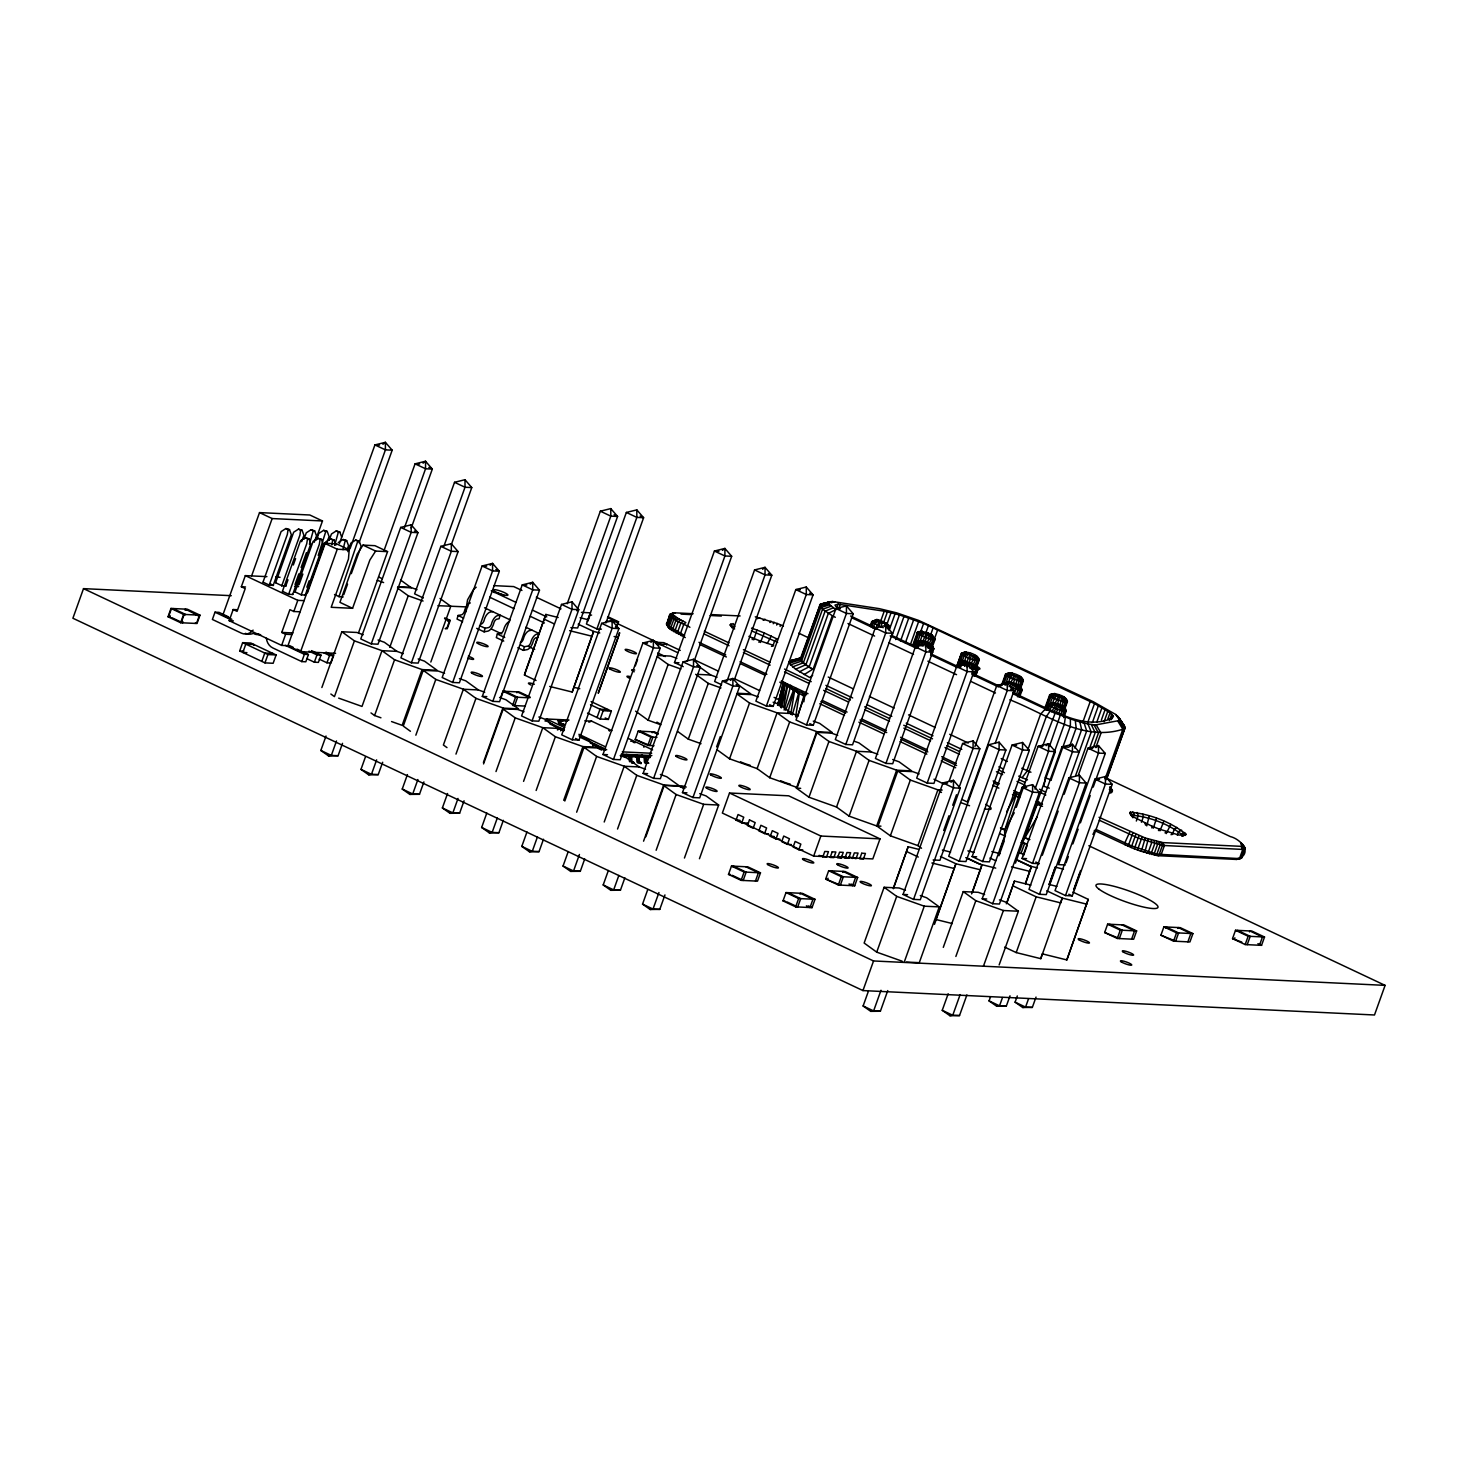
<?xml version="1.0" encoding="UTF-8"?>
<svg xmlns="http://www.w3.org/2000/svg" width="1458" height="1458" viewBox="0 0 1458 1458"><rect width="100%" height="100%" fill="white"/><g stroke="black" fill="none" stroke-linecap="round" stroke-linejoin="round"><path stroke-width="1.5" d="M1012.654 693.607L1050.088 711.121L1070.409 718.94L1070.372 726.084L1051.127 779.848M1079.449 775.255L1079.394 782.764L1039.463 894.301L1028.984 889.362L1068.914 777.825L1079.449 775.255L1086.174 783.092L1046.243 894.611L1039.463 894.301M1105.474 776.531L1105.419 784.039L1065.488 895.558L1055.027 890.619L1094.958 779.101L1105.474 776.531L1112.217 784.349L1072.268 895.886L1065.488 895.558M1109.921 793.298L1112.418 790.491L1109.848 786.937M1106.513 779.629L1125.011 727.943L1115.862 714.566L1093.281 701.717L918.74 620.452L896.688 612.852L879.338 608.66L832.39 601.498L820.271 604.286L800.351 658.834L801.481 661.349L809.099 667.108L813.035 669.422L832.299 615.677L822.512 609.28L819.596 605.07L830.495 601.589M1119.07 717.682L1125.011 727.943L1106.513 778.517M1099.04 817.282L1145.259 838.004L1141.778 849.795L1140.557 851.107L1131.189 847.535L1094.338 830.404M546.203 721.254L546.385 718.976L568.985 720.052M752.255 639.625L752.401 637.893L748.92 636.362M928.017 635.251L928.199 632.936C894.1 625.737 953.915 651.416 928.199 632.936M1151.838 827.944L1151.966 826.212L1134.196 817.3L1129.731 813.181L1130.333 812.161C1149.997 814.02 1170.756 821.838 1186.119 834.304L1182.146 836.181L1186.119 834.304M237.381 609.736L233.171 609.535L229.179 620.689L281.649 645.402L287.937 645.712L324.624 543.287L336.579 543.852L349.209 549.812L348.462 559.034L331.185 607.293L352.581 608.314L369.858 560.054L375.635 551.069L387.573 551.634L358.595 632.608M1065.361 717.172L1064.376 723.988L1045.131 777.752L1051.309 779.957M780.139 626.43L780.376 624.753L777.26 623.495L755.28 616.807M1131.189 847.535L1135.873 834.432M263.005 582.143L281.102 531.605L285.896 528.525L288.083 529.546L287.317 534.539L269.11 585.387M275.598 582.744L293.678 532.206L298.471 529.126L300.658 530.147L299.911 535.141L281.704 585.988M282.323 591.602L300.53 540.754L305.323 537.674L307.51 538.713L306.745 543.688L288.666 594.226L292.876 594.518M304.011 539.114L306.271 532.808L311.064 529.728L313.233 530.748L309.442 544.217M294.917 592.203L313.124 541.355L317.917 538.275L320.086 539.314L319.338 544.29L301.241 594.828L305.469 595.119M316.586 539.715L318.846 533.409L323.64 530.329L325.827 531.35L318.245 555.407M331.914 544.891L332.679 539.916L330.492 538.877L325.699 541.957L307.492 592.805M329.162 540.317L331.44 534.011L336.233 530.931L338.402 531.951L334.611 545.42M338.274 542.558L343.067 539.478L345.254 540.517L342.994 549.702M347.824 551.634L350.868 543.16L355.661 540.08L357.83 541.1L338.985 596.632L343.213 596.905M803.814 701.863L804.852 695.174M795.631 716.917L799.494 692.313M790.746 714.22L794.81 689.598M465.485 612.324L467.562 599.803L473.431 589.542L476.183 587.228M1045.386 777.879L1043.892 786.263L1049.286 788.158M783.602 707.112L787.83 684.768M780.631 707.276L785.188 685.005M1142.143 836.874L1137.459 849.996M751.508 628.143L756.939 630.038L753.75 639.88M921.875 631.223L927.343 634.412L925.083 641.921M925.356 647.006L926.103 643.707C920.107 638.914 909.883 641.611 923.023 646.094L924.718 643.142M975.985 668.876L979.193 660.164C979.175 653.075 957.469 649.557 971.447 655.207L969.187 662.716M970.226 664.484L969.461 667.8C1002.904 675.619 943.508 649.758 964.941 665.905L967.529 663.354L975.274 665.468M1020.108 689.67L1023.297 680.941C1023.297 673.851 1001.591 670.352 1015.57 676.002L1013.31 683.51M1019.142 685.916L1021.876 690.563L1013.565 688.595L1014.331 685.278C1000.352 679.647 1022.058 683.146 1022.058 690.235L1019.616 696.851M1064.212 710.465L1067.42 701.735C1067.402 694.646 1045.696 691.147 1059.674 696.778L1057.415 704.287M1063.739 717.646L1066.181 711.03C1066.181 703.922 1044.475 700.423 1058.453 706.073L1056.193 713.582M1156.522 818.357L1153.314 828.18M778.262 704.123L783.62 681.98M883.293 627.687L880.996 626.885L881.999 622.912C862.899 613.599 899.458 625.774 887.193 628.744M777.551 705.344L783.037 683.911M778.335 704.469L783.821 683M778.244 704.433L783.766 683.073M779.319 706.018L784.896 684.713M781.288 707.895L787.539 684.549M777.752 705.107L783.639 683.219M784.131 710.064L790.509 686.809M470.314 602.919A7.345 3.554 -64.8 0 0 469.075 603.539L468.437 604.049A7.345 3.554 -64.8 0 0 466.086 607.038L465.594 607.95A7.345 3.554 -64.8 0 0 464.555 610.829A3.681 1.786 -64.8 0 1 461.384 614.839L458.049 615.495L457.047 619.085L462.605 621.709M484.111 631.843L485.113 628.234L488.448 627.596A3.681 1.786 -64.8 0 0 491.619 623.587A7.345 3.554 -64.8 0 1 492.658 620.707L493.15 619.796A7.345 3.554 -64.8 0 1 495.501 616.807L496.139 616.297A7.345 3.554 -64.8 0 1 497.962 615.549L500.112 615.13L499.11 618.739L496.959 619.158A3.681 1.786 -64.8 0 0 493.788 623.167A7.345 3.554 -64.8 0 1 492.749 626.047L492.257 626.958A7.345 3.554 -64.8 0 1 489.906 629.947L489.268 630.457A7.345 3.554 -64.8 0 1 487.446 631.205L484.111 631.843L476.675 628.343M509.589 621.418A7.345 3.554 -64.8 0 0 508.35 622.056L507.712 622.566A7.345 3.554 -64.8 0 0 505.361 625.555L504.869 626.466A7.345 3.554 -64.8 0 0 503.83 629.346A3.681 1.786 -64.8 0 1 500.659 633.355L497.324 633.993L496.321 637.602L503.739 641.101M517.809 647.735L523.386 650.359L524.388 646.751L527.723 646.113A3.681 1.786 -64.8 0 0 530.894 642.085A7.345 3.554 -64.8 0 1 531.933 639.224L532.425 638.294A7.345 3.554 -64.8 0 1 534.776 635.305L535.414 634.813A7.345 3.554 -64.8 0 1 537.237 634.066L539.387 633.647L525.864 627.268M787.812 712.47L794.355 689.324M792.223 715.076L798.966 692.04M536.034 680.485L524.461 675.018L525.901 670.206L545.875 614.438L558.177 617.481M524.461 675.018L545.875 614.438M549.666 686.445L572.21 692.04L593.606 631.442L599.767 632.972M572.21 692.04L593.606 631.442L578.188 624.17M618.21 637.529L619.65 632.699L598.236 693.297L618.21 637.529L614.11 636.526M778.809 704.269L785.279 682.636M893.389 888.742L908.152 846.734L918.394 849.285M934.487 924.336L955.901 863.756L940.465 856.466M972.358 892.551L981.927 865.013L966.49 857.741M1007.095 902.429L1014.458 881.069L1030.861 885.134M1025.521 883.803L1031.407 866.581L1015.971 859.309M1063.465 869.168L1055.264 867.145L1049.377 884.368M1004.635 947.117L1016.208 952.584L1040.793 958.671L1042.233 953.842L1066.837 959.929L1088.233 899.349L1072.815 892.059M1066.837 959.929L1088.233 899.349M797.945 715.732L804.269 694.883M1060.239 715.258L1049.395 746.532M1000.662 828.071L1004.817 829.912L1016.335 794.829M1139.008 835.689L1134.306 848.793M231.275 595.684L83.507 588.631L72.9 618.247L862.954 990.583L1374.493 1014.987L1385.1 985.371L1088.834 845.749M168.016 616.77L170.987 608.442L187.371 609.225L200.001 615.167L197.012 623.495L180.646 622.73L168.016 616.77L170.057 616.862M171.169 609.389L168.855 615.859L170.386 615.932M180.646 622.73L183.635 614.401L200.001 615.167M194.971 623.404L196.848 622.548L199.163 616.078L193.75 613.526M228.542 616.862L219.028 612.378L215 612.196L212.394 619.468L241.408 633.155A12.265 10.534 -87.3 0 0 253.091 630.129M315.639 540.08L322.473 520.962L309.843 515.002L259.524 512.596L222.837 615.039L231.858 619.286M233.171 609.535L237.071 611.358L245.217 588.595L241.335 586.772L245.327 575.618L266.923 576.639M251.614 575.91L272.154 518.556L322.473 520.962M239.677 650.979L242.648 642.65L250.831 643.033L276.127 654.952L273.138 663.281L264.955 662.88L239.677 650.979L243.759 651.161M273.138 585.569L291.345 534.721L289.486 529.619L285.896 528.525M253.674 645.438L254.002 644.527L245.819 644.126L242.83 652.455L246.931 652.655M285.732 586.171L287.991 579.828M293.313 564.993L295.591 558.633M301.66 541.683L303.92 535.323L302.061 530.22L298.471 529.126M261.802 661.403L264.773 653.075L272.956 653.457M264.955 662.88L267.944 654.551L276.127 654.952M295.045 584.458L298.835 573.869M301.113 567.508L306.417 552.691M292.693 594.427L310.773 543.889L308.914 538.767L305.323 537.674M291.946 634.558L285.64 634.248L281.758 632.426L289.905 609.663L293.805 611.503L300.093 611.795M299.072 584.658L302.863 574.069M314.235 542.285L316.514 535.924L314.655 530.821L311.064 529.728M281.649 645.402L285.64 634.248M293.805 611.503L297.797 600.35L304.084 600.641M306.854 587.191L309.132 580.831M305.269 595.01L323.366 544.49L321.507 539.369L317.917 538.275M326.811 542.886L329.089 536.526L327.23 531.423L323.64 530.329M287.937 645.712L300.567 651.671L337.254 549.229L349.209 549.812M339.404 543.488L374.925 444.927L385.386 442.321L392.184 450.176L359.033 542.759M301.788 661.604L304.394 654.314L308.422 654.514L305.816 661.786L301.788 661.604L272.755 647.917A12.265 10.534 -87.3 0 1 266.377 638.258M347.022 549.903L348.535 545.693L346.658 540.572L343.067 539.478M350.011 548.773L385.422 449.866L385.386 442.321L382.925 444.271M314.363 662.205L316.969 654.915L320.997 655.116L318.391 662.388L314.363 662.205L306.617 658.56M343.76 594.718L347.533 584.184M351.305 573.65L361.11 546.294L359.251 541.173L355.661 540.08M326.957 662.807L329.563 655.517L333.59 655.699L330.966 662.989L326.957 662.807L319.211 659.144M321.872 687.52L341.828 631.751L356.827 632.462L363.188 634.722M384.183 550.122L415.074 463.844L425.536 461.238L432.315 469.093L411.229 528.015M341.828 631.751L354.403 640.864L334.447 696.614L330.857 694.026M342.521 743.325L338.092 755.718L328.433 755.827L320.833 750.469L326.027 736.017M400.713 527.413L360.782 638.95L371.261 643.871L378.023 644.199L417.954 532.662L411.174 524.825L400.713 527.413L411.192 532.352L417.954 532.662L414.455 531.022M404.467 527.687L425.554 468.765L425.536 461.238L423.075 463.188M336.506 740.956L331.331 755.408L328.433 755.827M371.261 643.871L411.192 532.352L411.174 524.825M389.742 647.388L408.222 595.757L397.451 587.957M451.433 544.381L471.772 487.573L464.993 479.718L454.531 482.306L414.601 593.843L423.33 597.962M380.939 717.792L374.578 715.532L394.553 659.763L381.978 650.669L354.403 640.864M382.67 762.242L378.223 774.635L368.582 774.745L360.983 769.387L365.411 756.994M440.845 546.331L400.914 657.85L411.411 662.789L418.173 663.098L458.104 551.58L451.306 543.725L440.845 546.331L451.342 551.27L458.104 551.58M443.925 546.167L465.011 487.245L464.993 479.718M376.638 759.855L371.462 774.326L368.582 774.745M411.411 662.789L451.342 551.27L451.306 543.725M418.173 658.925L424.533 661.185L437.108 670.297L422.109 669.587L402.153 725.337L391.546 721.564M444.581 673.304L438.22 671.044L423.221 670.334L403.265 726.084L410.445 731.296M430.821 662.041L450.777 606.273L440.006 598.473M450.212 620.415L448.153 620.324L447.825 621.254L449.356 621.327L447.041 627.797L445.182 628.653L447.223 628.744L450.212 620.415L444.781 617.864M415.84 735.197L435.796 679.428L423.221 670.334M423.913 781.907L419.485 794.3L409.826 794.391L402.244 789.051L407.42 774.581M417.899 779.52L412.723 793.972L409.826 794.391M452.654 682.453L492.585 570.916L492.567 563.389L482.106 565.977L442.175 677.514L452.654 682.453L459.416 682.763L499.347 571.226L492.567 563.389L490.107 565.321M455.971 754.114L475.946 698.346L463.371 689.233L435.796 679.428M464.063 800.806L459.616 813.199L449.975 813.309L442.375 807.951L447.551 793.498M482.306 696.432L522.237 584.895L532.699 582.307L539.496 590.144L499.565 701.681L492.804 701.371L482.306 696.432L486.826 696.632M458.031 798.437L452.855 812.89L449.975 813.309M492.804 701.371L532.735 589.834L532.699 582.307L530.238 584.239M500.695 697.453L502.937 691.201L519.303 691.985L530.129 697.088M504.65 692.222L504.978 691.292L517.608 697.252L514.638 705.581M483.418 762.461L502.646 708.752L517.645 709.463L524.005 711.723M483.546 763.919L503.502 708.151L518.501 708.861L505.926 699.767L499.565 697.489M527.851 697.744L515.567 697.161L512.596 705.49L524.862 706.073M516.916 692.805L517.244 691.876L529.892 697.835M495.993 771.555L515.221 717.865L502.646 708.752M503.338 820.325L498.909 832.718L489.25 832.828L481.65 827.47L486.826 813.017M561.53 604.414L521.581 715.951L532.079 720.872L538.84 721.2L578.771 609.663L571.992 601.826L561.53 604.414L572.01 609.353L578.771 609.663M567.18 603.776L600.332 511.193L610.774 508.605L617.591 516.442L577.641 627.979L570.862 627.651M497.324 817.956L492.148 832.409L489.25 832.828M532.079 720.872L572.01 609.353L571.992 601.826M576.894 610.829L610.811 516.132L610.774 508.605M545.019 720.999L546.385 718.976L564.683 727.597M523.568 781.36L542.795 727.67L557.776 728.38L564.137 730.64L549.939 724.025M587.319 621.272L589.561 615.021L591.602 615.112M605.945 622.931L643.616 517.718L636.818 509.881L626.357 512.451L586.426 623.988L596.905 628.927L601.425 629.145M587.993 620.835L589.725 615.969M536.143 790.473L555.37 736.764L542.795 727.67L515.221 717.865M596.905 628.927L636.836 517.39L636.818 509.881M543.488 839.243L539.041 851.636L529.4 851.745L521.8 846.387L526.976 831.935M601.662 623.331L561.731 734.85L572.21 739.789L578.972 740.099L618.921 628.58L612.123 620.725L601.662 623.331L612.141 628.27L618.921 628.58L615.422 626.94M537.455 836.856L532.279 851.326L529.4 851.745M572.21 739.789L612.141 628.27L612.123 620.725M615.987 627.523L617.718 622.657L607.494 617.408M616.333 628.015L618.556 621.764L607.731 616.661M563.699 800.278L582.927 746.587L597.926 747.298L585.351 738.185L578.99 735.926M564.811 801.025L584.038 747.334L599.038 748.045L605.398 750.305M597.033 717.555L600.003 709.226L608.186 709.609L607.858 710.538M600.186 719.031L603.175 710.702L611.358 711.103L608.369 719.432L600.186 719.031L587.538 713.071M576.657 812.197L596.614 756.429L584.038 747.334M601.061 747.353L602.847 748.209M584.731 858.908L580.302 871.301L570.643 871.392L563.043 866.052L568.219 851.581M602.974 754.515L642.923 642.978L653.384 640.39L660.164 648.227L620.233 759.764L613.472 759.454L602.974 754.515L607.494 754.715M635.342 665.832L637.565 659.581M579.446 854.461L573.541 870.973L570.643 871.392M613.472 759.454L653.403 647.917L653.384 640.39L650.906 642.322M670.243 615.622L666.926 625.063L668.876 627.961L685.26 637.602M629.656 761.75A2.078 1.786 -87.3 0 1 629.455 761.24L629.309 758.269A2.77 2.387 -87.3 0 0 627.851 755.918L626.667 754.387L629.491 756.009A2.77 2.387 -87.3 0 1 630.949 758.36L631.095 761.313A2.078 1.786 -87.3 0 0 631.278 761.841M666.652 645.074L666.999 644.144L658.469 644.691L656.1 643.561M630.822 761.769L630.093 758.196A3.681 3.153 -87.3 0 0 628.179 755.098L629.801 755.171A3.681 3.153 -87.3 0 1 631.715 758.269L631.952 761.368L633.847 762.498L632.134 762.68M604.213 822.002L624.188 766.234L639.169 766.944L645.529 769.223M654.004 745.694L647.862 745.403L635.214 739.443L638.203 731.114L654.569 731.898L658.178 733.593M639.916 732.135L640.244 731.223L652.892 737.165L649.904 745.494L635.214 739.443M633.829 755.572L635.652 755.444A3.681 3.153 -87.3 0 1 637.565 758.543L637.966 761.878L641.32 762.862L637.966 762.953A2.078 1.786 -87.3 0 1 636.927 761.605L636.781 758.634A2.77 2.387 -87.3 0 0 635.324 756.283L633.829 755.572L636.964 756.356A2.77 2.387 -87.3 0 1 638.422 758.707L638.568 761.677A2.078 1.786 -87.3 0 0 639.606 763.044L641.028 763.7M631.915 763.263L633.847 762.498M635.469 755.663L637.274 755.517A3.681 3.153 -87.3 0 1 639.187 758.616L639.424 761.714L641.32 762.862M660.875 724.772L648.154 720.234L668.129 664.465L657.339 656.665M683.237 666.671L674.489 662.552L714.42 551.033L724.881 548.427L731.679 556.282L694.008 661.495M647.152 763.135L645.438 763.318A2.078 1.786 -87.3 0 1 644.4 761.951L644.254 758.98A2.77 2.387 -87.3 0 0 642.796 756.647L641.611 755.098L643.124 755.809A3.681 3.153 -87.3 0 1 645.037 758.907L645.438 762.242L648.792 763.208M641.301 755.937L644.746 755.882A3.681 3.153 -87.3 0 1 646.659 758.98L646.769 761.677M617.536 829.037L636.763 775.346L624.188 766.234L596.614 756.429M652.2 732.736L652.528 731.807L657.941 734.358M647.862 745.403L650.851 737.074L656.975 737.365M624.881 877.807L620.434 890.2L610.793 890.309L603.193 884.951L608.369 870.499M643.124 773.433L683.055 661.896L693.516 659.308L700.314 667.144L660.365 778.681L653.603 778.372L643.124 773.433L647.625 773.633M687.228 661.185L724.918 555.972L724.881 548.427L722.421 550.377M618.848 875.438L613.672 889.89L610.793 890.309M653.603 778.372L693.534 666.835L693.516 659.308M643.561 841.175L663.536 785.406L678.517 786.117L684.877 788.395M645.839 836.783L664.319 785.151L679.319 785.862L666.743 776.768L660.383 774.49M701.025 743.671L688.304 739.151L708.26 683.383L695.685 674.289M734.139 680.412L771.811 575.199L765.031 567.344L754.57 569.932L714.639 681.469L721.619 684.768M656.136 850.269L676.111 794.519L663.536 785.406M664.957 894.92L659.781 909.373L650.14 909.482L642.541 904.124L647.716 889.672M682.472 792.605L722.403 681.068L732.864 678.48L739.662 686.317L699.712 797.854L692.951 797.526L682.472 792.605L686.973 792.806M727.378 680.084L765.049 574.871L765.031 567.344L762.57 569.276M658.943 892.533L653.02 909.063L650.14 909.482M692.951 797.526L732.9 686.007L732.864 678.48L730.403 680.412M716.607 746.897L720.307 736.563M760.383 642.504L764.284 632.954L777.296 639.096L774.763 640.7L772.795 646.204M684.44 858.033L703.667 804.324L718.666 805.035L699.439 858.726M767.309 643.47L771.227 636.053M813.272 721.109L819.633 723.368L832.208 732.481L817.227 731.77L797.253 787.539L769.696 777.715L757.121 768.621L729.547 758.816L749.521 703.048L736.946 693.935L751.927 694.646L758.288 696.924M729.529 793.006L722.348 813.054L813.673 856.101L872.813 858.926L880.012 838.86L788.669 795.813L729.529 793.006L820.854 836.035L880.012 838.86M766.361 706.073L806.31 594.536L806.274 587.009L795.813 589.597L755.882 701.134L766.361 706.073L773.141 706.383L813.072 594.846L806.274 587.009M736.035 820.143L738.058 814.53L743.762 817.227L741.758 822.841L736.035 820.143L739.99 820.344M757.121 768.621L777.078 712.853L792.077 713.563L798.437 715.823M800.515 659.945L820.271 604.286L829.237 601.972M801.481 661.349L820.726 607.603L829.62 604.76L836.035 609.608L828.344 613.362L809.099 667.108M803.267 663.044L822.512 609.28L831.133 606.182M728.49 874.399L731.479 866.07L747.845 866.854L760.475 872.813L757.504 881.142L741.138 880.359L728.49 874.399L730.531 874.508M733.192 867.091L733.52 866.18L746.168 872.139L743.179 880.468L732.335 875.347M805.818 664.976L825.064 611.212L833.265 607.804M769.696 777.715L789.653 721.947L777.078 712.853L749.521 703.048M836.564 608.387L838.077 604.159L884.222 611.212L899.44 614.893L923.607 623.459L1094.502 703.576L1110.067 712.78L1113.438 716.552L1111.707 718.411C1089.746 727.761 1067.839 717.464 1047.828 708.952L1012.891 692.495M741.138 880.359L744.109 872.03L760.475 872.813M838.678 608.551L840.191 604.323M764.575 833.593L766.598 827.98L760.894 825.283L758.871 830.914L764.575 833.593L768.53 833.794M806.511 724.972L846.442 613.454L846.424 605.908L835.963 608.515L796.032 720.033L806.511 724.972L813.272 725.3L853.203 613.763L846.424 605.908M770.298 836.291L772.303 830.677L778.007 833.356L776.002 838.988L770.298 836.291L774.234 836.473M755.463 881.051L758.433 872.722L745.803 866.763M880.96 826.157L876.677 825.957L849.121 816.152L836.546 807.039L808.971 797.234L796.396 788.14L816.371 732.372L831.352 733.082L837.712 735.342M787.411 844.364L789.434 838.751L783.73 836.054L781.707 841.667L787.411 844.364L791.366 844.546M870.134 625.974L871.811 621.509L876.531 619.705M808.971 797.234L828.946 741.466L816.371 732.372M870.554 626.539L872.048 622.384L876.659 620.233M871.556 627.286L873.05 623.131L877.26 620.689M873.069 628.161L874.545 624.024L878.153 621.199M875.237 628.034L835.306 739.552L845.786 744.491L852.547 744.801L892.478 633.282L885.699 625.427L875.237 628.034L885.717 632.972L892.478 633.282M874.982 629.127L879.302 621.782M798.838 849.741L800.843 844.127L795.139 841.43L793.134 847.043L798.838 849.741L802.775 849.923M880.45 621.782L884.222 611.212M783.019 900.898L786.008 892.569L802.374 893.353L815.022 899.313L812.033 907.641L795.667 906.858L783.019 900.898L785.06 901.008M883.676 622.366L887.448 611.795M886.555 625.3L891.111 612.615M845.786 744.491L885.717 632.972L885.699 625.427M889.052 630.567L895.121 613.654M891.877 636.034L899.44 614.893M795.667 906.858L798.638 898.529L815.022 899.313M800.005 894.191L800.333 893.262L812.963 899.221L809.992 907.55L806.383 905.837M813.673 856.101L820.854 836.035M895.704 639.57L904.033 616.315M836.546 807.039L856.502 751.289L871.501 752L877.862 754.26M822.768 857.085L824.772 851.472L828.472 851.654L826.467 857.268L819.104 855.372M900.479 641.174L908.808 617.9M905.363 642.905L913.71 619.65M825.684 879.046L828.673 870.718L845.039 871.501L857.668 877.461L854.698 885.79L838.332 885.006L825.684 879.046L840.373 885.097L843.362 876.768L830.714 870.809M849.121 816.152L869.077 760.383L856.502 751.289L828.946 741.466M910.339 644.764L918.668 621.509M827.725 879.138L828.053 878.208M912.708 645.274L917.392 632.353L922.349 631.168M913.127 645.821L918.176 632.28L919.506 632.444M914.111 646.568L918.631 633.975L922.604 632.189M914.476 646.167L916.171 641.629C922.513 639.005 931.042 642.231 933.831 648.646L892.697 763.719L885.935 763.409L875.438 758.47L915.387 646.933L925.848 644.345L932.628 652.2L925.866 651.872L915.387 646.933M914.895 646.714L916.389 642.522L920.782 641.028M920.581 631.915L923.607 623.459M917.137 643.251L920.144 634.868L923.515 632.717M915.879 647.461L917.392 643.27L921.383 641.465M841.248 857.978L843.253 852.365L839.571 852.183L837.548 857.796L841.248 857.978L837.603 856.247M917.392 648.336L918.904 644.144L922.276 641.994M919.798 642.121L922.057 635.834L924.645 633.282M844.947 858.142L846.952 852.529L850.652 852.711L848.647 858.325L841.284 856.429M922.003 643.106L926.814 632.389M925.466 633.957L928.491 625.5M842.651 872.321L842.997 871.392L855.627 877.351L852.657 885.68L849.03 883.985M838.332 885.006L841.302 876.677L857.668 877.461M927.379 642.741L928.874 638.531L928.71 634.904L927.343 634.412M930.951 633.902L933.229 627.56M885.935 763.409L925.866 651.872L925.848 644.345M852.329 858.507L854.352 852.894L858.051 853.058L856.028 858.671L848.684 856.775M929.493 643.379L930.988 639.169L929.967 635.269L928.71 634.904M930.514 645.894L932.774 639.588L929.967 635.269M931.844 646.076L937.749 629.656M932.063 647.753L935.07 639.369L932.136 635.068M930.605 655.353L932.865 649.065L930.569 644.91L926.103 643.707M931.17 654.387L933.412 648.099L930.915 644.345M876.677 825.957L896.652 770.189L911.633 770.899L899.057 761.805L892.697 759.545M919.105 773.925L912.744 771.646L897.764 770.936L877.789 826.704L890.364 835.817L917.939 845.622L921.529 848.228M890.364 835.817L910.339 780.048L897.764 770.936M956.812 666.051L961.515 653.148L965.998 651.999M956.995 665.723L961.515 653.148L966.454 651.963M957.232 666.616L961.733 654.022L966.125 652.528M957.797 665.65L961.551 655.171M958.234 667.363L962.736 654.77L966.727 652.984M958.58 666.944L960.275 662.424L965.232 661.239M959 667.509L961.059 662.351L966.016 661.349M961.988 661.95L964.248 655.663L967.62 653.494M963.92 662.916L966.162 656.61L968.768 654.077M905.473 890.255L899.112 887.995L884.113 887.284L864.138 943.034L876.714 952.147L902.174 961.205M966.873 661.786L970.062 654.66M927.179 783.074L967.11 671.537L967.091 664.01L956.63 666.598L916.699 778.135L927.179 783.074L933.94 783.383L973.889 671.846L967.091 664.01L964.631 665.941M971.484 663.518L972.996 659.326L972.814 655.681L971.447 655.207M893.353 888.05L908.152 846.734M972.85 666.251L975.11 659.964L974.072 656.064L972.814 655.681M974.637 666.671L976.878 660.383L974.072 656.064M975.766 668.001L978.774 659.599L976.259 655.845M973.397 675.965L975.639 669.678L973.908 665.595M974.728 676.148L976.969 669.842L974.691 665.705M975.274 675.182L977.534 668.894L975.019 665.14M975.511 676.056L977.753 669.769L975.165 665.668M862.954 990.583L873.542 960.968L1385.1 985.371M876.714 952.147L896.688 896.378L884.113 887.284M975.694 675.728L977.954 669.441L976.532 668.147M917.939 845.622L937.895 789.853L942.178 790.054M887.758 990.583L880.377 1011.251L870.718 1011.342L863.118 1005.984L868.294 991.531M903.049 894.465L942.998 782.928L953.459 780.34L960.239 788.177L920.308 899.714L913.546 899.404L903.049 894.465L907.569 894.665M949.049 781.379L962.608 743.507L973.069 740.919L979.867 748.756L939.936 860.293L933.138 859.965M880.996 990.274L873.615 1010.923L870.718 1011.342M913.546 899.404L953.477 787.867L953.459 780.34L950.98 782.272M943.69 830.513L948.976 815.769M952.73 805.253L956.503 794.738M958.763 788.413L973.087 748.428L973.069 740.919M974.928 746.532L996.78 685.515L1007.241 682.909L1014.021 690.764L995.176 743.38M1001.682 684.75L1005.619 673.924L1010.102 672.794M1002.102 685.296L1005.856 674.817L1010.248 673.323M1003.396 682.253L1006.403 673.851L1010.576 672.758M904.288 961.952L924.263 906.183L939.244 906.894L919.287 962.663L906.439 962.061M1003.851 683.948L1006.858 675.564L1010.831 673.76M1006.111 682.745L1008.371 676.439L1011.743 674.289M1008.025 683.711L1010.285 677.405L1012.873 674.872M988.633 744.765L948.702 856.302L959.182 861.222L965.961 861.55L1005.892 750.032L999.095 742.177L988.633 744.765L999.113 749.704L1005.892 750.032M1010.977 682.581L1014.185 675.455M1015.606 684.312L1017.101 680.121L1016.937 676.476L1015.57 676.002M1014.367 693.589L1015.88 689.397L1015.697 685.752L1014.331 685.278M1018.741 687.465L1021.001 681.178L1019.251 677.113L1016.937 676.476M1016.481 694.227L1017.976 690.035L1016.955 686.135L1015.697 685.752M1020.071 687.647L1022.331 681.36L1019.251 677.113M1019.871 688.777L1022.878 680.394L1020.363 676.64M1017.502 696.76L1019.762 690.454L1016.955 686.135M959.182 861.222L999.113 749.704L999.095 742.177M1018.832 696.924L1021.092 690.636L1018.012 686.39M972.14 856.593L1012.071 745.056L1022.532 742.486L1029.33 750.323L989.399 861.86L982.619 861.532L972.14 856.593L976.66 856.812M943.29 947.372L963.246 891.603L978.245 892.314L984.606 894.574M982.619 861.532L1022.55 749.995L1022.532 742.486M971.575 893.936L981.927 865.013M1027.963 749.412L1040.538 714.256L1045.295 708.989M955.865 956.466L975.821 900.698L963.246 891.603M1045.04 707.64L1049.742 694.719L1054.225 693.589M1044.712 710.283L1049.96 695.612L1054.353 694.117M1046.771 705.125L1050.525 694.646L1054.681 693.534M1046.461 708.934L1050.963 696.341L1054.954 694.555M1046.243 710.301L1048.502 703.995L1052.986 702.865M1047.227 709.08L1048.739 704.888L1053.113 703.394M1047.026 710.228L1049.286 703.922L1053.46 702.829M1049.468 705.617L1052.476 697.234L1055.847 695.083M1048.229 709.827L1049.724 705.636L1053.715 703.831M966.909 994.921L959.51 1015.57L949.851 1015.679L942.251 1010.321L948.174 993.791M982.2 898.784L1022.131 787.265L1032.592 784.659L1039.372 792.514L999.441 904.033L992.679 903.723L982.2 898.784L986.702 899.003M1049.742 710.72L1051.236 706.51L1054.608 704.36M1000.48 849.23L1005.419 835.47M1052.147 704.487L1054.389 698.2L1056.995 695.648M998.93 855.755L1004.197 841.029M1016.262 807.349L1038.114 746.332L1048.575 743.744L1055.373 751.581L1015.442 863.118M1051.655 711.686L1055.756 704.943M1055.1 703.376L1059.164 694.755M1053.861 712.652L1057.068 705.526M1042.561 746.186L1055.118 713.235M1058.964 707.203L1061.224 700.915L1061.041 697.27L1059.674 696.778M1058.49 714.384L1059.984 710.192L1059.82 706.547L1058.453 706.073M1061.825 705.745L1063.338 701.535L1062.299 697.653L1061.041 697.27M960.148 994.593L952.748 1015.26L949.851 1015.679M992.679 903.723L1032.61 792.204L1032.592 784.659M1060.586 715.021L1062.098 710.83L1061.06 706.93L1059.82 706.547M1062.864 708.26L1065.105 701.972L1062.299 697.653M1035.016 789.143L1048.594 751.271L1048.575 743.744L1046.115 745.676M1063.429 710.538L1066.436 702.136L1063.356 697.89M1063.246 711.668L1067.001 701.189L1064.486 697.434M1062.372 715.441L1063.866 711.249L1061.06 706.93M1063.502 716.753L1065.762 710.465L1063.246 706.711M1021.274 852.748L1024.792 842.924M983.421 966.271L1003.396 910.521L1018.377 911.232L999.149 964.923M1035.8 862.043L1039.299 863.683L1032.519 863.355L1022.04 858.434L1061.971 746.897L1072.432 744.309L1079.23 752.164L1072.45 751.836L1061.971 746.897L1068.75 747.225M1006.33 903.796L1014.458 881.069M1023.534 855.609L1027.052 845.768M1069.498 746.587L1076.168 727.979L1075.275 720.525L1070.409 718.94M1082.656 722.658L1090.238 701.498M1025.484 883.111L1031.407 866.581M1032.519 863.355L1072.45 751.836L1072.432 744.309L1069.99 746.259M1074.965 748.209L1081.636 729.601L1079.868 721.892L1075.275 720.525M1087.686 722.603L1094.502 703.576M1010.011 995.814L1006.312 1006.148L996.652 1006.22L989.053 1000.899L990.529 996.762M1042.306 855.263L1058.144 811.085M1064.158 794.245L1086.684 730.95L1084.114 723.022L1079.868 721.892M1092.388 722.512L1098.439 705.599M1075.676 775.401L1091.222 731.971L1087.941 723.897L1084.114 723.022M1096.726 722.366L1102.011 707.567M1078.209 775.51L1088.014 748.154L1098.475 745.585L1105.273 753.421L1093.208 787.083M1016.208 952.584L1036.164 896.816L1060.768 902.903L1062.208 898.073L1046.771 890.802M1089.254 749.23L1095.177 732.681L1091.258 724.48L1087.941 723.897M1101.391 719.997L1105.164 709.426M1002.484 997.564L999.532 1005.82L996.652 1006.22M1093.281 747.535L1098.457 733.064L1094.01 724.808L1091.258 724.48M1104.089 721.746L1107.861 711.176M1095.833 747.553L1101.009 733.082L1096.161 724.826L1094.01 724.808M1107.788 719.122L1110.067 712.78M1049.341 883.676L1055.264 867.145M1109.465 720.562L1111.743 714.22M1111.342 719.705L1112.873 715.477M1036.037 997.09L1032.337 1007.405L1022.678 1007.496L1015.096 1002.156L1017.301 995.96M1066.09 862.844L1068.35 856.539M1072.869 843.909L1078.136 829.183M1080.396 822.859L1090.201 795.503M1040.793 958.671L1062.208 898.073L1086.793 904.179M1105.073 778.864L1122.842 729.255L1124.264 728.763L1119.051 720.58L1119.708 719.869M1028.528 998.821L1025.557 1007.095L1022.678 1007.496M1073.908 889.07L1080.56 870.481M1073.945 889.763L1079.849 873.233M1136.329 821.036L1138.297 815.514L1137.003 812.471M1141.414 822.239L1143.382 816.717L1142.616 813.801M1104.654 932.5L1107.624 924.172L1123.99 924.955L1136.639 930.915L1133.65 939.244L1117.284 938.46L1104.654 932.5L1117.521 937.713M1109.338 925.21L1109.684 924.281L1122.314 930.24L1119.343 938.569M1146.772 825.884L1149.269 815.806M1117.284 938.46L1120.273 930.131L1136.639 930.915M1159.967 830.823L1163.867 821.273M1166.236 833.611L1170.81 824.353M1131.608 939.152L1134.597 930.824L1121.949 924.864M1172.36 834.523L1174.346 829.019L1176.861 827.397M1177.335 835.215L1178.647 831.534L1181.636 830.185M1160.914 935.198L1163.903 926.869L1180.269 927.653L1192.917 933.612L1189.928 941.941L1173.562 941.157L1160.914 935.198L1173.799 940.392M1165.616 927.889L1165.944 926.96L1178.593 932.92L1175.604 941.248M1173.562 941.157L1176.533 932.828L1192.917 933.612M1177.9 928.473L1178.228 927.543L1190.858 933.503L1187.887 941.832M1243.984 849.048L1240.667 858.507L1236.311 859.436L1158.053 855.7L1140.557 851.107M1095.997 829.402L1131.426 845.859L1156.85 854.188L1239.482 858.598C1252.55 851.581 1239.829 838.824 1230.424 836.619L1105.018 777.515M1232.539 938.606L1235.509 930.277L1251.893 931.061L1264.523 937.02L1261.553 945.349L1245.168 944.565L1232.539 938.606L1241.797 942.105M1234.58 938.715L1234.908 937.786M1237.241 931.298L1237.569 930.386L1250.199 936.346L1247.228 944.675M1245.168 944.565L1248.157 936.236L1264.523 937.02M1249.506 931.899L1249.834 930.969L1262.482 936.929L1259.493 945.258M776.695 625.045L777.26 623.495M1029.785 839.553L1024.828 837.821L1037.604 803.267M785.625 710.21L793.881 689.288M1092.971 834.432L1094.812 830.459M1006.621 811.796L1015.679 794.537M875.711 622.019L871.629 621.837L878.664 625.956L880.614 622.366M1004.817 829.912L1014.239 812.744M730.148 624.881L733.228 623.605L734.941 626.703L732.153 627.851L730.148 624.881L734.632 628.981M758.907 642.267L759.746 640.809L773.651 645.384L771.464 646.386M881.999 622.912L887.047 623.878M931.024 635.524L932.391 635.396M927.47 644.181L927.653 647.826L933.649 648.974L930.313 643.907M960.093 662.752L964.759 661.294M967.128 666.871L969.698 662.461M975.129 656.319L976.514 656.173M965.87 652.2C951.436 653.457 989.162 667.6 975.657 655.407M1019.78 676.202C1033.449 689.178 995.869 672.448 1009.519 674.453L1012.417 673.104M1009.592 683.055L1005.619 684.841L1004.197 683.547L1008.863 682.089M1013.802 683.255L1011.251 687.666L1013.565 688.595M1067.001 701.189C1065.269 704.214 1040.01 694.008 1055.483 693.644M1063.246 708.843C1073.562 716.716 1038.625 702.683 1052.403 704.524M1034.688 806.803L1036.893 802.994M1131.043 814.949L1132.939 817.756L1132.283 815.241C1150.052 816.917 1168.824 823.989 1182.693 835.252M1158.472 830.586L1159.31 829.128L1178.848 835.015L1185.518 835.343M1024.828 837.821L1037.185 816.899M773.214 623.732L774.107 622.293M387.573 551.634L374.943 545.675L362.987 545.11L357.21 554.095L339.933 602.354L352.581 608.314M1037.422 804.543L1039.135 802.028M1050.088 711.121L1046.224 716.789L1026.961 770.553L1030.952 772.23M1132.811 833.138L1128.128 846.241M1022.258 840.81L1024.573 837.749L1029.512 839.48M1018.723 776.13L1022.113 777.643L1027.38 770.753L1021.785 768.257M684.586 635.506L666.926 625.063L669.732 614.511L675.254 612.852L693.151 613.709M668.876 627.961L668.785 626.302M1145.259 838.004L1162.755 842.596L1240.995 846.333L1243.127 845.567L1242.69 844.328M1099.296 820.234L1138.169 838.058L1162.409 845.421L1242.763 849.431L1245.132 848.592L1243.127 845.567M1237.386 859.345L1238.407 858.124M812.671 675.182L809.664 677.514L795.576 669.24L789.197 663.208L789.817 660.93L800.15 658.123M789.015 661.877L800.806 657.995L789.817 660.93M1129.877 831.825L1124.792 842.979L1125.175 844.929M769.788 622.493L771.009 621.181M920.818 645.11L923.424 642.577M1009.045 686.7L1011.633 684.148M1096.015 747.517L1098.475 745.585L1098.494 753.093L1058.544 864.63L1065.342 864.959M1143.601 852.146L1145.131 850.943L1148.303 839.043M1004.762 684.859L1007.241 682.909L1007.259 690.454L967.328 801.973L962.08 799.513M967.511 654.296L969.57 652.692M1054.499 705.162L1056.558 703.558M1165.033 832.883L1166.564 831.68M681.141 635.67L680.467 633.574L683.766 624.389L685.843 622.566L683.255 621.254L680.886 622.967L677.606 632.134L678.553 634.376M963.009 664.939L966.381 662.789L967.529 663.354M804.233 674.58L812.671 669.258L802.994 662.934L800.132 658.761M763.19 620.324L765.031 619.213M1146.535 853.076L1148.375 851.964L1151.656 842.779L1151.237 839.954M683.255 621.254L680.886 619.996L678.28 621.564L674.999 630.749L676.184 633.118M799.494 671.81L808.771 666.962M680.886 619.996L678.79 618.793L675.965 620.233L672.685 629.419L674.088 631.897M1149.305 853.878L1151.419 852.857L1154.718 843.672L1154.007 840.774M873.925 621.6L877.789 619.778M964.175 662.953L967.073 661.604M1171.047 834.705L1173.216 833.684M961.496 664.046L966.381 662.789M678.79 618.793L676.986 617.663L673.979 618.994L670.68 628.161L672.284 630.767M795.576 669.24L805.527 664.848M757.303 618.702L759.691 617.736M871.629 621.837L876.422 619.905M1151.875 854.552L1154.262 853.586L1157.543 844.419L1156.577 841.448M872.595 621.418L877.005 619.668M588.868 722.202L591.602 721.127L611.923 730.713M676.986 617.663L675.491 616.606L672.338 617.846L669.058 627.013L670.808 629.728M792.514 666.926L802.994 662.934M674.179 612.943C661.458 616.388 686.864 625.026 689.926 627.304M1096.161 724.826L1119.051 720.58M1154.226 855.081L1156.85 854.188L1160.131 845.002L1158.91 841.977M675.491 616.606L674.361 615.677L671.081 616.807L667.8 625.974L669.659 628.781M917.629 633.228L922.021 631.751M960.512 663.317L965.488 662.26M1004.617 684.094L1009.009 682.599M1181.49 833.666L1184.789 832.554M790.364 664.903L801.244 661.258M1007.733 674.033L1011.36 672.849M1006.494 683.31L1010.121 682.144M1050.617 704.105L1054.243 702.938M670.224 615.896L674.361 615.677M1156.285 855.463L1159.128 854.607L1162.409 845.421L1160.987 842.36M789.197 663.208L800.278 659.854M819.76 606.182L828.8 603.576L829.62 604.76M830.987 602.828L834.924 601.698M669.769 615.13L673.578 614.857M917.21 632.681L921.766 631.405M915.97 641.957L921.11 640.463M1005.437 674.252L1009.993 672.995M1004.197 683.547L1008.754 682.271M1049.541 695.047L1054.098 693.789M1048.32 704.323L1052.876 703.066M1158.053 855.7L1161.078 854.862L1164.359 845.676L1162.755 842.596M796.36 659.69L800.46 658.579M832.39 601.498L821.765 603.831M1009.337 682.034L1004.38 683.219M675.254 612.852L670.899 613.782M1236.311 859.436L1239.482 858.598L1242.763 849.431L1240.995 846.333M673.468 613.198L670.115 614.073L666.488 624.297L668.475 627.268M1238.097 859.09L1241.451 858.215L1245.077 847.991L1243.091 845.02M492.695 611.631L490.526 612.05A7.345 3.554 -64.8 0 0 488.722 612.797L488.084 613.308A7.345 3.554 -64.8 0 0 485.714 616.297L485.241 617.208A7.345 3.554 -64.8 0 0 484.202 620.087A3.681 1.786 -64.8 0 1 481.031 624.097M531.97 630.148L529.801 630.567A7.345 3.554 -64.8 0 0 527.996 631.314L527.359 631.806A7.345 3.554 -64.8 0 0 524.989 634.795L524.515 635.724A7.345 3.554 -64.8 0 0 523.477 638.604A3.681 1.786 -64.8 0 1 520.306 642.614M538.385 637.255L536.234 637.656A3.681 1.786 -64.8 0 0 533.063 641.684A7.345 3.554 -64.8 0 1 532.024 644.545L531.532 645.475A7.345 3.554 -64.8 0 1 529.181 648.464L528.543 648.956A7.345 3.554 -64.8 0 1 526.721 649.703L523.386 650.359M1020.035 677.205L1023.115 681.269M1062.135 707.185L1063.502 707.039L1065.98 711.358M668.803 622.858L666.434 623.696L668.438 626.721M838.077 604.159L834.978 605.088L837.02 608.041M791.603 660.383L794.318 660.255M379.445 445.127L374.925 444.927L385.422 449.866L392.184 450.176M419.576 464.045L415.074 463.844L425.554 468.765L432.315 469.093L428.834 467.435M471.772 487.573L465.011 487.245L454.531 482.306M718.94 551.233L714.42 551.033L724.918 555.972L731.679 556.282M486.608 566.196L482.106 565.977L492.585 570.916L499.347 571.226L495.848 569.586M800.333 589.816L795.813 589.597L806.31 594.536L813.072 594.846L809.573 593.206M526.757 585.114L522.237 584.895L532.735 589.834L539.496 590.144M840.464 608.715L835.963 608.515L846.442 613.454L853.203 613.763M647.425 643.197L642.923 642.978L653.403 647.917L660.164 648.227M961.132 666.816L956.63 666.598L967.11 671.537L973.889 671.846M674.489 662.552L678.991 662.77M1001.281 685.716L996.78 685.515L1007.259 690.454L1014.021 690.764L1010.522 689.124M726.922 681.287L722.403 681.068L732.9 686.007L739.662 686.317L736.162 684.677M947.5 783.146L942.998 782.928L953.477 787.867L960.239 788.177M1026.632 787.466L1022.131 787.265L1032.61 792.204L1039.372 792.514M338.092 755.718L331.331 755.408L320.833 750.469M378.223 774.635L371.462 774.326L360.983 769.387M419.485 794.3L412.723 793.972L402.244 789.051M459.616 813.199L452.855 812.89L442.375 807.951M498.909 832.718L492.148 832.409L481.65 827.47M539.041 851.636L532.279 851.326L521.8 846.387M580.302 871.301L573.541 870.973L563.043 866.052M620.434 890.2L613.672 889.89L603.193 884.951M659.781 909.373L653.02 909.063L642.541 904.124M880.377 1011.251L873.615 1010.923L863.118 1005.984M959.51 1015.57L952.748 1015.26L942.251 1010.321M336.233 530.931L339.823 532.024L341.682 537.127M288.083 529.546L289.486 529.619M300.658 530.147L302.061 530.22M313.233 530.748L314.655 530.821M325.827 531.35L327.23 531.423M338.402 531.951L339.823 532.024M330.492 538.877L334.082 539.97L335.941 545.092M307.51 538.713L308.914 538.767M320.086 539.314L321.507 539.369M332.679 539.916L334.082 539.97M345.254 540.517L346.658 540.572M357.83 541.1L359.251 541.173M494.171 585.642L513.726 586.59L521.946 590.454M275.69 577.058L280.064 577.277M397.797 586.754L410.646 587.374L417.006 589.633M398.49 587.191L411.338 587.811L400.549 580.011M286.023 585.952L281.995 585.751L275.781 582.836M294.589 586.353L298.617 586.553L295.5 585.095M241.335 586.772L245.527 586.973M711.03 614.565L740.099 615.95M681.05 614.11L689.999 614.547M710.174 615.495L721.364 616.041M437.929 605.671L467.726 606.965M581.414 612.396L590.508 612.834M606.291 621.181L618.556 621.764M186.515 610.118L184.984 610.045L185.312 609.116L199.163 616.078M229.179 620.689L233.371 620.889M281.758 632.426L292.985 632.954M657.686 655.48L670.534 656.082L676.895 658.342M403.319 653.64L396.959 651.38L381.978 650.669L362.003 706.437L338.675 698.127M300.567 651.671L335.595 653.33M697.835 674.38L710.684 674.999L717.044 677.259M737.967 693.297L750.815 693.899L738.24 684.804M484.712 692.222L478.352 689.944L463.371 689.233L443.396 745.002L446.986 747.608M584.804 720.817L591.602 721.127M558.378 720.762L562.733 720.963M1092.534 748.373L1088.014 748.154L1098.494 753.093L1105.273 753.421M1016.59 745.275L1012.071 745.056L1022.55 749.995L1029.33 750.323M1042.634 746.551L1038.114 746.332L1048.594 751.271L1055.373 751.581M560.71 728.089L559.726 728.052A3.681 1.768 -64.8 0 0 557.375 729.838M979.867 748.756L973.087 748.428L962.608 743.507M630.676 741.211L631.642 741.247A3.681 1.768 -64.8 0 1 632.098 741.411M633.191 742.395L634.175 742.45A3.681 1.768 -64.8 0 1 634.868 742.833M622.293 751.872L651.69 753.276M621.363 754.132L651.854 755.572M626.357 755.226L627.997 755.299M621.053 754.989L634.121 755.609M638.476 755.809L649.357 756.337M620.762 756.173L650.14 757.577M1099.478 779.319L1094.958 779.101L1105.419 784.039L1112.217 784.349M1086.174 783.092L1079.394 782.764L1068.914 777.825M796.396 788.14L800.679 788.341M984.46 809.081L990.893 809.372M741.758 822.841L747.662 823.114M776.002 838.988L779.939 839.17M1022.04 858.434L1026.56 858.634M1006.312 1006.148L999.532 1005.82L989.053 1000.899M1032.337 1007.405L1025.557 1007.095L1015.096 1002.156M916.954 641.556L920.053 642.158M962.298 653.056L963.629 653.239M580.102 617.736L588.303 619.759M569.622 630.676L592.167 636.271M573.65 687.21L579.792 688.723M1017.775 852.675L1023.917 854.206M991.859 851.6L1000.06 853.623M967.875 850.852L974.017 852.365M1037.422 867.911L1029.22 865.888L1015.716 859.509M1011.506 866.836L1029.949 871.41M942.378 850.032L950.58 852.073M995.723 868.111L979.32 864.047L965.816 857.687M1048.703 884.368L1056.886 886.391M980.487 869.843L955.901 863.756L935.927 919.506L952.329 923.57M931.899 862.99L954.443 868.585M1037.221 804.433L1042.525 806.292M1021.11 842.341L1026.523 844.218M751.453 630.804L777.643 642.395M668.129 664.465L680.85 669.003M773.141 702.191L779.501 704.469L792.077 713.563M708.26 683.383L720.981 687.921M854.68 741.375L858.926 742.887L871.501 752M789.653 721.947L817.227 731.77M377.257 580.302L383.618 582.562M933.958 779.192L943.909 784.058M408.222 595.757L423.075 601.042M869.077 760.383L896.652 770.189M910.339 780.048L937.895 789.853L941.485 792.459M961.077 802.738L969.552 805.745M378.023 640.007L384.383 642.285L396.959 651.38M459.416 678.59L465.776 680.85L478.352 689.944M394.553 659.763L422.109 669.587M538.84 717.008L545.201 719.286L557.776 728.38M475.946 698.346L503.502 708.151M620.233 755.59L626.594 757.85L639.169 766.944M555.37 736.764L582.927 746.587M999.441 899.859L1005.801 902.119L1018.377 911.232M699.731 793.662L706.091 795.94L718.666 805.035M636.763 775.346L664.319 785.151M975.821 900.698L1003.396 910.521M676.111 794.519L703.667 804.324M920.308 895.54L926.668 897.8L939.244 906.894M896.688 896.378L924.263 906.183M560.255 724.189C570.388 727.615 555.626 720.252 559.526 723.879M878.664 625.956L880.996 626.885M756.939 630.038L764.284 632.954M752.401 637.893L759.746 640.809M1151.966 826.212L1159.31 829.128M1022.113 777.643L1027.489 779.884M1015.807 795.94L1019.324 797.417M1012.472 794.464L1019.652 797.581M780.376 624.753L783.438 626.047M1000.461 827.98L1004.598 829.821L1004.762 835.853L999.641 833.557M768.311 573.541L771.811 575.199L765.049 574.871L754.57 569.932M929.129 650.541L932.628 652.2M640.135 516.077L643.616 517.718L636.836 517.39L626.357 512.451M850.597 616.005L877.297 628.598M891.676 635.378L918.394 647.953M930.714 653.767L959.473 667.327M971.812 673.14L998.511 685.716M851.454 617.627L875.948 629.163M890.218 635.907L916.754 648.409M931.042 655.134L957.56 667.636M971.848 674.361L998.365 686.864M847.955 623.514L874.6 636.053M888.943 642.814L913.528 654.405M927.871 661.167L956.539 674.671M970.882 681.433L995.468 693.024M1009.811 699.785C1045.222 713.436 1082.802 742.104 1122.842 729.255L1117.776 721.017M614.091 514.802L617.591 516.442L610.811 516.132L600.332 511.193M798.729 633.173L809.008 638.021M828.253 677.041L852.948 688.686M869.424 696.45L894.137 708.096M908.553 714.894L935.307 727.506M949.723 734.285L968.258 743.033M1001.209 758.561L1007.387 761.459M825.921 685.351L852.675 697.963M867.091 704.743L891.804 716.388M906.22 723.186L932.992 735.798M947.39 742.596L961.806 749.394M998.876 766.853L1002.995 768.785M704.342 631.278L729.018 642.905M743.398 649.685L770.116 662.278M784.513 669.058L811.231 681.651M825.629 688.431L850.306 700.059M864.685 706.838L889.362 718.466M903.741 725.246L932.519 738.823M946.916 745.603L959.255 751.417M998.311 769.824L1004.471 772.722M1018.869 779.501L1025.029 782.417M1039.426 789.197L1045.586 792.095M704.323 634.084L729.018 645.73M743.416 652.51L770.152 665.121M784.55 671.901L809.245 683.529M823.642 690.327L848.319 701.954M864.776 709.7L889.471 721.346M903.869 728.125L930.605 740.737M945.003 747.517L959.4 754.296M996.434 771.756L1002.612 774.654M1017.01 781.452L1025.229 785.333M1039.627 792.113L1045.805 795.029M698.983 642.304L725.72 654.897M740.117 661.695L766.872 674.289M781.269 681.086L808.005 693.68M822.403 700.46L847.098 712.105M861.496 718.885L886.172 730.513M900.57 737.311L927.324 749.904M941.722 756.702L956.12 763.482M993.153 780.923L999.313 783.839M1013.711 790.619L1019.889 793.535M1036.346 801.299L1042.525 804.196M699.64 644.381L726.376 656.975M740.755 663.773L765.432 675.382M779.811 682.18L806.547 694.773M820.927 701.553L845.604 713.181M859.983 719.96L886.719 732.554M901.099 739.334L927.835 751.927M942.214 758.707L956.612 765.486M993.609 782.928L997.728 784.86M1014.167 792.623L1020.345 795.521M1036.784 803.267L1040.903 805.217M819.815 703.74L844.51 715.386M858.908 722.166L883.603 733.811M900.078 741.575L926.832 754.187M941.23 760.967L955.646 767.765M992.679 785.224L998.858 788.122M680.266 650.396L663.827 642.668L655.644 642.267L677.77 652.692M617.682 623.714L660.893 644.072M693.808 659.581L718.502 671.227M734.96 678.972L759.636 690.618M774.052 697.398L780.212 700.314M696.815 665.504L700.314 667.144L693.534 666.835L683.055 661.896M769.642 704.724L773.141 706.383M809.773 723.642L813.272 725.3M657.722 652.984L665.304 656.556M536.325 597.233L561.002 608.861M1235.509 930.277L1248.157 936.236M1257.926 943.654L1261.553 945.349M491.291 590.745L515.95 602.354M532.389 610.1L546.786 616.898M489.651 597.179L513.981 608.66M530.22 616.297L544.417 622.985M362.987 545.11L375.635 551.069M1163.903 926.869L1176.533 932.828M484.548 607.804L510.3 619.942M259.524 512.596L272.154 518.556M324.624 543.287L337.254 549.229M1068.787 894.246L1072.268 895.886M491.51 629.072L501.789 633.92M528.507 646.514L534.667 649.43M378.643 577.004L382.124 578.662M458.049 615.495L463.608 618.119M479.536 625.628L485.113 628.234M497.324 633.993L504.741 637.492M520.67 645.001L524.388 646.751M1107.624 924.172L1120.273 930.131M444.544 618.611L448.153 620.324M591.128 701.571L611.358 711.103M590.526 704.743L603.175 710.702M638.203 731.114L650.851 737.074M605.216 717.937L608.369 719.432M334.52 594.518L339.185 596.723M628.198 738.386L652.601 749.886M650.596 756.155L649.083 755.444L650.268 756.994M295.227 591.984L301.442 594.919M642.942 756.009L644.436 756.72A2.77 2.387 -87.3 0 1 645.858 758.816M502.937 691.201L515.567 697.161M564.082 721.036L562.569 720.325A3.681 3.153 -87.3 0 0 559.307 720.981M562.442 720.945L560.947 720.234A3.681 3.153 -87.3 0 0 557.685 720.908M270.331 583.893L273.448 585.351L269.42 585.168L263.205 582.234M647.771 762.734L646.823 761.878M282.633 591.383L288.848 594.317M844.984 856.611L848.647 858.325M245.327 575.618L297.797 600.35M578.917 734.303L605.343 746.769M548.226 722.202L564.374 729.82M580.503 737.42L606.728 749.776M590.29 743.033L604.396 749.685M597.707 748.191L601.771 750.105M575.491 738.459L578.972 740.099M828.673 870.718L841.302 876.677M851.089 884.077L854.698 885.79M325.972 652.109L333.59 655.699M323.84 652.819L329.563 655.517M311.483 650.614L320.997 655.116M308.95 651.143L316.969 654.915M289.377 645.529L293.186 647.334M296.995 649.12L308.422 654.514M215 612.196L230.236 619.377M285.349 645.347L304.394 654.314M731.479 866.07L744.109 872.03M788.049 892.679L800.697 898.638L797.708 906.967L786.883 901.864M786.008 892.569L798.638 898.529M808.425 905.947L812.033 907.641M173.046 608.533L185.676 614.492L183.817 615.349L181.503 621.819L183.034 621.892L182.706 622.821L171.862 617.718M170.987 608.442L183.635 614.401M242.648 642.65L267.944 654.551M83.507 588.631L873.542 960.968M544.435 619.267L554.076 623.805M989.927 858.033L995.723 860.767M1013.018 885.899L1036.164 896.816M906.712 851.563L918.285 857.031M832.299 615.677L835.325 617.299M787.448 684.239L789.562 687.72L803.668 695.958M934.651 638.823L930.641 634.084M1021.639 689.67L1017.648 684.95L1019.215 680.758L1018.194 676.858M886.555 626.339L889.489 628.526M798.31 693.079L784.495 683.492M1240.886 844.127L1244.64 847.226M985.845 804.269L991.24 808.169M698.109 665.887L710.684 674.999M716.971 749.704L729.547 758.816M677.514 731.351L688.304 739.151M635.579 711.139L648.154 720.234M370.988 712.926L374.578 715.532M1124.282 725.428L1115.862 714.566M1129.731 813.181L1131.736 816.17M1119.726 718.885L1125.029 726.813M1117.776 716.224L1122.806 723.769M1241.906 843.508L1243.765 846.314M1110.231 787.174L1112.418 790.491M1110.212 788.413L1112.399 791.785M1240.758 842.56L1242.508 845.276M1242.781 845.986L1244.749 849.048M1064.613 697.963L1067.22 702.063M1130.333 812.161L1132.283 815.241M1019.27 686.445L1021.876 690.563M976.386 656.373L978.992 660.492M932.282 635.579L934.888 639.697M931.042 644.873L933.649 648.974M730.75 623.842L732.7 626.922M1109.392 789.325L1111.525 792.733M1242.07 846.223L1243.947 849.321M1063.884 696.979L1065.998 700.441L1062.991 696.468M1062.645 706.273L1064.759 709.718M1018.541 685.479L1020.655 688.923M931.553 634.613L933.649 638.075M1241.341 856.393L1241.833 857.778M790.655 685.278L793.389 690.235M1132.811 811.906L1134.524 815.022M1062.918 707.276L1065.197 711.431M975.931 656.428L978.209 660.565M931.808 635.633L934.104 639.77M886.792 623.55L889.07 627.961M886.938 624.079L889.307 628.854M1018.869 675.674L1020.363 678.754M795.776 688.285L798.018 692.951M886.209 623.113L888.068 627.213M929.785 644.819L931.534 648.883M886.464 624.133L888.505 628.927M801.845 691.93L803.322 695.812M885.68 624.024L886.683 627.177M1145.04 823.132L1145.569 825.155M972.85 665.34L973.871 669.24M928.728 644.564L929.748 648.464M646.003 761.841L646.04 762.024A2.078 1.786 -87.3 0 0 646.659 763.117M884.623 623.769L885.134 626.812M828.673 602.628L828.8 603.576M1015.843 792.788L1016.153 796.104M971.593 664.976L971.757 668.602M592.859 745.822A2.77 1.349 -64.8 0 1 594.062 745.202L595.32 744.4L594.354 744.364A3.681 1.768 -64.8 0 0 592.768 745.184M595.538 746.879A2.77 1.349 -64.8 0 1 596.577 746.387L597.853 745.603L596.869 745.548A3.681 1.768 -64.8 0 0 595.502 746.186M560.674 730.057A3.681 1.768 -64.8 0 1 562.259 729.237L563.225 729.273L561.968 730.075A2.77 1.349 -64.8 0 0 560.619 730.859M558.086 729.674A2.77 1.349 -64.8 0 1 559.307 728.891M565.376 721.054A3.681 3.153 -87.3 0 1 567.873 720.416M567.253 720.945A3.681 3.153 -87.3 0 1 567.782 720.653M559.143 720.981A2.77 2.387 -87.3 0 1 560.455 720.999M643.652 746.842A3.681 1.768 -64.8 0 1 643.98 747.243M608.733 730.403A3.681 1.768 -64.8 0 1 609.444 731.114M260.672 634.74A12.265 10.534 -87.3 0 1 258.03 633.938M259.396 634.522A12.265 10.534 -87.3 0 1 254.002 633.756M253.51 633.246A12.265 10.534 -87.3 0 1 245.436 633.337M493.624 592.312A7.819 1.349 19.7 0 1 494.936 592.495M496.577 592.859A7.819 1.349 19.7 0 1 503.903 595.538M634.212 671.81A5.996 1.021 19.7 0 1 634.704 670.097M531.022 685.06A5.996 1.021 19.7 0 1 528.707 683.018A5.996 1.021 19.7 0 1 534.375 684.221M468.31 656.191A5.996 1.021 19.7 0 1 473.65 659.18A5.996 1.021 19.7 0 1 467.726 658.178M629.546 678.28A5.996 1.021 19.7 0 1 630.056 676.567M682.854 787.903A5.996 1.021 19.7 0 1 680.558 785.844A5.996 1.021 19.7 0 1 686.226 787.065M790.2 784.112A10.133 1.75 19.7 0 1 780.65 780.723M750.068 765.213A10.133 1.75 19.7 0 1 740.518 761.805M660.255 723.97A10.133 1.75 19.7 0 1 656.938 722.111M749.467 819.906L747.462 825.52L753.166 828.217L755.171 822.604L749.467 819.906M832.172 851.837L830.167 857.45L833.848 857.614L835.871 852.001L832.172 851.837M861.733 853.24L859.728 858.853L863.428 859.035L865.432 853.422L861.733 853.24M558.45 722.33L564.41 724.608L558.45 722.33M498.035 592.95L496.34 592.185A7.819 1.349 19.7 0 1 496.978 590.016A7.819 1.349 19.7 0 1 507.949 594.937A7.819 1.349 19.7 0 1 498.035 592.95M1099.332 889.398A32.951 5.668 19.7 0 0 1153.096 908.534A32.951 5.668 19.7 0 0 1128.583 890.802A32.951 5.668 19.7 0 0 1099.332 889.398M1078.774 939.645A5.996 1.021 19.7 0 0 1088.543 943.126A5.996 1.021 19.7 0 0 1084.096 939.9A5.996 1.021 19.7 0 0 1078.774 939.645M676.293 756.465A5.996 1.021 19.7 0 0 686.062 759.946A5.996 1.021 19.7 0 0 681.615 756.72A5.996 1.021 19.7 0 0 676.293 756.465M1121.056 961.733A5.996 1.021 19.7 0 0 1130.825 965.214A5.996 1.021 19.7 0 0 1126.378 961.988A5.996 1.021 19.7 0 0 1121.056 961.733M837.402 864.649A5.996 1.021 19.7 0 0 847.171 868.13A5.996 1.021 19.7 0 0 842.724 864.904A5.996 1.021 19.7 0 0 837.402 864.649M767.746 864.558A5.996 1.021 19.7 0 0 777.515 868.039A5.996 1.021 19.7 0 0 773.068 864.813A5.996 1.021 19.7 0 0 767.746 864.558M706.474 788.031A5.996 1.021 19.7 0 0 716.242 791.494A5.996 1.021 19.7 0 0 711.796 788.286A5.996 1.021 19.7 0 0 706.474 788.031M471.791 673.086A5.996 1.021 19.7 0 0 481.559 676.567A5.996 1.021 19.7 0 0 477.112 673.341A5.996 1.021 19.7 0 0 471.791 673.086M803.103 859.564A5.996 1.021 19.7 0 0 812.871 863.045A5.996 1.021 19.7 0 0 808.425 859.819A5.996 1.021 19.7 0 0 803.103 859.564M609.717 668.821A5.996 1.021 19.7 0 0 619.486 672.284A5.996 1.021 19.7 0 0 615.039 669.076A5.996 1.021 19.7 0 0 609.717 668.821M710.684 774.836A5.996 1.021 19.7 0 0 720.452 778.317A5.996 1.021 19.7 0 0 716.006 775.091A5.996 1.021 19.7 0 0 710.684 774.836M739.498 786.245A5.996 1.021 19.7 0 0 749.266 789.726A5.996 1.021 19.7 0 0 744.819 786.5A5.996 1.021 19.7 0 0 739.498 786.245M860.73 882.382A5.996 1.021 19.7 0 0 870.499 885.863A5.996 1.021 19.7 0 0 866.052 882.637A5.996 1.021 19.7 0 0 860.73 882.382M1122.933 951.782A5.996 1.021 19.7 0 0 1132.702 955.263A5.996 1.021 19.7 0 0 1128.255 952.038A5.996 1.021 19.7 0 0 1122.933 951.782M625.774 650.323A5.996 1.021 19.7 0 0 635.542 653.804A5.996 1.021 19.7 0 0 631.095 650.578A5.996 1.021 19.7 0 0 625.774 650.323M477.422 643.233A5.996 1.021 19.7 0 0 487.191 646.714A5.996 1.021 19.7 0 0 482.744 643.488A5.996 1.021 19.7 0 0 477.422 643.233"/></g></svg>
